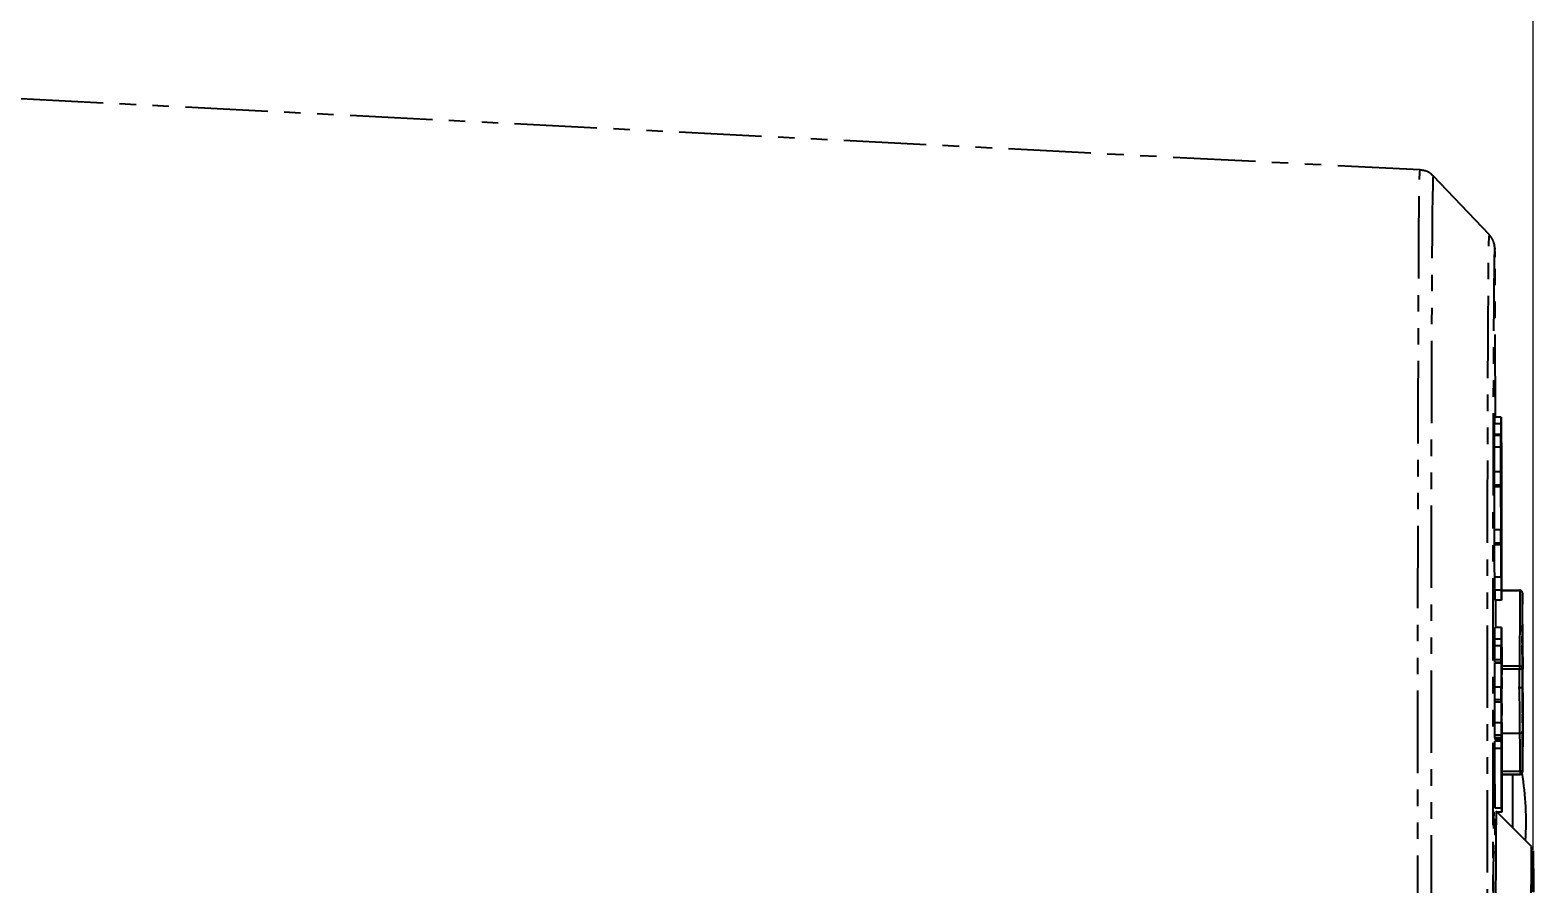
# Model space of a CAD drawing. Header units: millimetres. Extents: x 2312 to 3992, y 755 to 1943.
# Drawn here: x 3289.7 to 3405.6, y 1105 to 1170.8 of the extents above; entities that cross this region are included whole.
import ezdxf

# ---------------------------------------------------------------- set-up
doc = ezdxf.new("R2010")
doc.units = ezdxf.units.MM
doc.linetypes.add('PHANTOM', pattern=[12.7, 6.35, -1.27, 1.27, -1.27, 1.27, -1.27])
doc.layers.add('AM_5', color=3, linetype='Continuous', lineweight=25)
doc.styles.add('SLDTEXTSTYLE1', font='txt.shx', dxfattribs={"width": 0.7, "bigfont": 'gbcbig.shx'})
doc.dimstyles.new('SLDDIMSTYLE12$0', dxfattribs={"dimtxt": 12, "dimasz": 10, "dimexe": 0, "dimexo": 0.0625, "dimgap": 0.875, "dimtad": 1, "dimdec": 1, "dimlfac": 1.8, "dimrnd": 1e-09, "dimzin": 12, "dimdsep": 46, "dimtxsty": 'SLDTEXTSTYLE1', "dimcen": 0.09, "dimdle": 8.16, "dimclrd": 3, "dimclre": 3, "dimadec": 0, "dimazin": 3, "dimtfac": 1, "dimtdec": 1, "dimtofl": 0, "dimtmove": 0, "dimatfit": 3, "dimfxl": 0, "dimfrac": 2, "dimtolj": 1, "dimlwd": 5, "dimlwe": 5, "dimarcsym": 0})

# ---------------------------------------------------------------- blocks, each defined once
blk = doc.blocks.new('*D44')
at = {"layer": 'AM_5', "color": 3, "lineweight": 5, "transparency": 16777216}
blk.add_line((3224.54, 1105.08), (3224.54, 1273.89), dxfattribs=at)
at = {"layer": 'AM_5', "color": 3, "linetype": 'Continuous', "lineweight": 5, "transparency": 16777216}
for p, q in [((3234.54, 1273.89), (3395.53, 1273.89)), ((3405.53, 1107.59), (3405.53, 1273.89))]:
    blk.add_line(p, q, dxfattribs=at)
at = {"layer": 'AM_5', "color": 3, "transparency": 16777216}
for points in [[(3234.54, 1275.56), (3234.54, 1272.22), (3224.54, 1273.89)], [(3395.53, 1275.56), (3395.53, 1272.22), (3405.53, 1273.89)]]:
    blk.add_solid(points, dxfattribs=at)
at = {"layer": 'Defpoints', "color": 0, "transparency": 16777216}
for p in [(3405.53, 1273.89), (3405.53, 1107.53), (3224.54, 1105.02)]:
    blk.add_point(p, dxfattribs=at)
at = {"layer": 'AM_5', "color": 0, "transparency": 16777216, "insert": (3315.04, 1280.77), "char_height": 12, "attachment_point": 5, "style": 'SLDTEXTSTYLE1'}
blk.add_mtext('\\A1;195', dxfattribs=at)

msp = doc.modelspace()

# ---------------------------------------------------------------- linework, layer by layer
at = {"color": 7, "linetype": 'PHANTOM', "lineweight": 25}
for p, q in [((3396.803, 1160), (3245.535, 1167.667)), ((3402.146, 1154.987), (3397.814, 1159.536)), ((3402.614, 1140.955), (3402.593, 1153.262)), ((3402.547, 1139.609), (3402.548, 1140.44)), ((3403.048, 1140.441), (3402.548, 1140.44)), ((3403.059, 1140.956), (3402.559, 1140.955)), ((3403.059, 1140.956), (3402.559, 1140.955)), ((3402.559, 1140.955), (3402.559, 1140.955)), ((3402.559, 1140.44), (3402.559, 1140.955)), ((3403.047, 1139.61), (3403.048, 1140.441)), ((3403.059, 1140.956), (3403.059, 1140.956)), ((3403.059, 1140.956), (3403.065, 1138.34)), ((3403.034, 1139.541), (3402.534, 1139.54)), ((3402.534, 1138.646), (3402.534, 1139.54)), ((3403.047, 1139.61), (3402.547, 1139.609)), ((3403.034, 1138.647), (3403.034, 1139.541)), ((3403.034, 1138.647), (3402.534, 1138.646)), ((3403.069, 1138.98), (3403.064, 1138.98)), ((3403.069, 1138.022), (3403.069, 1138.98)), ((3402.531, 1135.707), (3402.533, 1136.729)), ((3403.032, 1136.73), (3402.533, 1136.729)), ((3403.031, 1135.708), (3403.032, 1136.73)), ((3403.065, 1136.168), (3403.065, 1136.999)), ((3403.031, 1135.708), (3402.531, 1135.707)), ((3402.532, 1135.579), (3402.531, 1135.707)), ((3403.032, 1135.58), (3402.532, 1135.579)), ((3402.548, 1132.262), (3402.541, 1135.579)), ((3403.032, 1135.58), (3403.031, 1135.708)), ((3403.036, 1136.412), (3403.039, 1136.349)), ((3403.04, 1135.775), (3403.037, 1135.837)), ((3403.048, 1132.138), (3403.04, 1135.775)), ((3403.041, 1136.35), (3403.054, 1136.292)), ((3403.056, 1135.717), (3403.042, 1135.776)), ((3403.042, 1135.776), (3403.05, 1132.138)), ((3403.056, 1135.717), (3403.042, 1135.717)), ((3403.063, 1132.207), (3403.056, 1135.717)), ((3403.053, 1135.397), (3403.043, 1135.397)), ((3403.048, 1135.395), (3403.043, 1135.395)), ((3403.047, 1134.628), (3403.045, 1134.628)), ((3403.047, 1134.628), (3403.048, 1135.395)), ((3403.052, 1134.63), (3403.053, 1135.397)), ((3403.059, 1135.016), (3403.064, 1132.591)), ((3403.064, 1134.443), (3403.06, 1134.443)), ((3403.063, 1133.421), (3403.064, 1134.443)), ((3403.063, 1133.421), (3403.062, 1133.421)), ((3403.064, 1133.23), (3403.063, 1133.421)), ((3403.067, 1134.125), (3403.069, 1134.126)), ((3403.07, 1133.552), (3403.068, 1133.551)), ((3403.071, 1134.127), (3403.077, 1134.129)), ((3403.078, 1133.555), (3403.072, 1133.553)), ((3402.54, 1131.239), (3402.541, 1132.262)), ((3403.041, 1132.262), (3402.541, 1132.262)), ((3403.04, 1131.24), (3403.041, 1132.262)), ((3403.044, 1132.072), (3403.048, 1132.138)), ((3403.05, 1132.138), (3403.053, 1132.14)), ((3403.053, 1132.14), (3403.05, 1132.14)), ((3403.055, 1132.14), (3403.058, 1132.142)), ((3403.06, 1132.142), (3403.063, 1132.207)), ((3403.064, 1133.23), (3403.062, 1133.23)), ((3403.04, 1131.24), (3402.54, 1131.239)), ((3402.541, 1131.112), (3402.54, 1131.239)), ((3403.041, 1131.113), (3402.541, 1131.112)), ((3403.041, 1131.113), (3403.04, 1131.24)), ((3403.049, 1131.563), (3403.045, 1131.498)), ((3403.064, 1131.633), (3403.051, 1131.564)), ((3403.077, 1131.574), (3403.076, 1130.744)), ((3403.087, 1129.854), (3403.086, 1129.088)), ((3403.055, 1128.628), (3402.555, 1128.627)), ((3402.571, 1127.612), (3402.57, 1128.627)), ((3403.055, 1129.522), (3403.055, 1128.628)), ((3403.071, 1127.612), (3402.571, 1127.612)), ((3402.587, 1126.851), (3402.584, 1127.612)), ((3403.072, 1128.443), (3403.071, 1127.612)), ((3404.488, 1127.607), (3403.085, 1127.604)), ((3404.487, 1127.572), (3403.085, 1127.57)), ((3403.087, 1126.852), (3402.587, 1126.851)), ((3402.642, 1124.738), (3402.638, 1126.852)), ((3403.088, 1126.98), (3403.087, 1126.852)), ((3404.712, 1122.474), (3404.688, 1127.407)), ((3402.571, 1123.843), (3402.572, 1124.738)), ((3403.072, 1124.738), (3402.572, 1124.738)), ((3403.071, 1123.844), (3403.072, 1124.738)), ((3404.686, 1124.809), (3404.687, 1125.006)), ((3404.69, 1123.993), (3404.686, 1124.809)), ((3404.686, 1124.065), (3404.689, 1123.362)), ((3404.686, 1123.869), (3404.686, 1124.065)), ((3404.687, 1125.006), (3404.692, 1123.951)), ((3404.689, 1123.362), (3404.69, 1123.993)), ((3402.558, 1122.241), (3402.559, 1123.327)), ((3403.059, 1123.328), (3402.559, 1123.327)), ((3403.071, 1123.844), (3402.571, 1123.843)), ((3403.058, 1122.242), (3403.059, 1123.328)), ((3403.079, 1123.081), (3403.079, 1123.911)), ((3403.079, 1123.911), (3403.082, 1123.465)), ((3403.081, 1122.826), (3403.079, 1123.081)), ((3403.091, 1118.423), (3403.081, 1122.826)), ((3403.083, 1122.827), (3403.087, 1120.849)), ((3404.684, 1123.186), (3404.685, 1123.383)), ((3404.689, 1122.184), (3404.684, 1123.186)), ((3404.685, 1123.383), (3404.688, 1122.618)), ((3404.689, 1123.166), (3404.686, 1123.869)), ((3404.688, 1123.362), (3404.689, 1123.362)), ((3404.688, 1122.618), (3404.689, 1123.166)), ((3404.692, 1123.951), (3404.689, 1122.184)), ((3404.69, 1123.951), (3404.692, 1123.951)), ((3404.693, 1121.677), (3404.695, 1123.248)), ((3404.696, 1123.011), (3404.694, 1121.439)), ((3404.695, 1123.248), (3404.696, 1123.011)), ((3404.695, 1123.011), (3404.696, 1123.011)), ((3403.058, 1122.242), (3402.558, 1122.241)), ((3402.559, 1122.05), (3402.558, 1122.241)), ((3403.059, 1122.051), (3402.559, 1122.05)), ((3402.572, 1120.135), (3402.568, 1121.99)), ((3403.068, 1121.99), (3402.568, 1121.99)), ((3403.059, 1122.051), (3403.058, 1122.242)), ((3403.068, 1121.99), (3403.062, 1122.284)), ((3403.072, 1119.821), (3403.068, 1121.99)), ((3403.07, 1121.991), (3403.08, 1117.269)), ((3403.098, 1122.45), (3403.084, 1122.45)), ((3403.098, 1121.236), (3403.098, 1122.45)), ((3403.1, 1121.789), (3404.479, 1121.791)), ((3404.68, 1121.679), (3404.704, 1116.747)), ((3404.687, 1122.618), (3404.688, 1122.618)), ((3404.691, 1122.09), (3404.693, 1121.677)), ((3404.691, 1121.894), (3404.691, 1122.09)), ((3404.696, 1120.829), (3404.691, 1121.894)), ((3404.692, 1121.677), (3404.693, 1121.677)), ((3404.738, 1121.736), (3404.693, 1121.736)), ((3403.098, 1121.236), (3403.087, 1121.236)), ((3403.099, 1121.109), (3403.087, 1121.109)), ((3403.087, 1120.849), (3403.099, 1120.853)), ((3403.099, 1120.853), (3403.087, 1120.853)), ((3403.099, 1121.109), (3403.098, 1121.236)), ((3404.48, 1121.538), (3403.1, 1121.535)), ((3403.101, 1120.599), (3403.1, 1120.023)), ((3404.504, 1116.605), (3404.48, 1121.538)), ((3404.693, 1121.439), (3404.694, 1121.439)), ((3404.694, 1121.439), (3404.696, 1121.026)), ((3404.695, 1121.026), (3404.696, 1121.026)), ((3404.696, 1121.026), (3404.696, 1120.829)), ((3404.703, 1119.279), (3404.706, 1121.046)), ((3404.707, 1120.84), (3404.705, 1119.578)), ((3404.705, 1119.558), (3404.708, 1120.571)), ((3404.706, 1121.046), (3404.707, 1120.84)), ((3404.706, 1120.84), (3404.707, 1120.84)), ((3404.708, 1120.571), (3404.709, 1120.405)), ((3402.561, 1119.176), (3402.562, 1120.135)), ((3403.062, 1120.136), (3402.562, 1120.135)), ((3403.061, 1119.177), (3403.062, 1120.136)), ((3403.065, 1119.818), (3403.072, 1119.821)), ((3403.083, 1118.995), (3403.084, 1119.698)), ((3403.097, 1120.278), (3403.089, 1120.274)), ((3403.089, 1120.274), (3403.092, 1118.87)), ((3403.1, 1120.023), (3403.089, 1120.023)), ((3404.363, 1120.113), (3404.738, 1120.113)), ((3404.704, 1119.578), (3404.705, 1119.578)), ((3404.704, 1119.558), (3404.705, 1119.558)), ((3404.708, 1119.899), (3404.705, 1118.958)), ((3404.705, 1119.578), (3404.705, 1119.558)), ((3404.706, 1119.899), (3404.708, 1119.899)), ((3404.707, 1118.483), (3404.708, 1119.878)), ((3404.709, 1120.405), (3404.708, 1118.896)), ((3404.708, 1120.405), (3404.709, 1120.405)), ((3404.708, 1118.875), (3404.71, 1120.137)), ((3404.708, 1119.878), (3404.708, 1119.899)), ((3404.711, 1119.93), (3404.709, 1118.162)), ((3404.71, 1120.137), (3404.711, 1119.93)), ((3404.71, 1119.93), (3404.711, 1119.93)), ((3404.712, 1119.713), (3404.717, 1118.658)), ((3404.712, 1119.516), (3404.712, 1119.713)), ((3404.716, 1118.7), (3404.712, 1119.516)), ((3403.061, 1119.177), (3402.561, 1119.176)), ((3402.561, 1118.985), (3402.561, 1119.176)), ((3403.061, 1118.986), (3402.561, 1118.985)), ((3402.577, 1117.392), (3402.574, 1118.985)), ((3403.061, 1118.986), (3403.061, 1119.177)), ((3403.073, 1119.246), (3403.066, 1119.243)), ((3403.078, 1117.14), (3403.073, 1119.246)), ((3403.092, 1118.87), (3403.102, 1118.875)), ((3403.102, 1118.875), (3403.092, 1118.875)), ((3403.1, 1118.299), (3403.093, 1118.296)), ((3403.093, 1118.296), (3403.097, 1116.573)), ((3403.101, 1118.294), (3403.1, 1118.299)), ((3403.105, 1118.684), (3403.104, 1117.981)), ((3404.705, 1118.958), (3404.703, 1119.279)), ((3404.707, 1118.896), (3404.708, 1118.896)), ((3404.707, 1118.875), (3404.708, 1118.875)), ((3404.709, 1118.162), (3404.707, 1118.483)), ((3404.708, 1118.896), (3404.708, 1118.875)), ((3404.711, 1118.576), (3404.712, 1118.772)), ((3404.715, 1117.873), (3404.711, 1118.576)), ((3404.712, 1118.772), (3404.715, 1118.069)), ((3404.715, 1118.069), (3404.716, 1118.7)), ((3404.717, 1118.658), (3404.715, 1116.891)), ((3404.716, 1118.658), (3404.717, 1118.658)), ((3404.719, 1118.431), (3404.72, 1118.183)), ((3404.719, 1117.242), (3404.719, 1118.431)), ((3404.719, 1118.183), (3404.72, 1118.183)), ((3404.72, 1118.183), (3404.72, 1117.046)), ((3402.569, 1116.433), (3402.57, 1117.392)), ((3403.07, 1117.393), (3402.57, 1117.392)), ((3403.069, 1116.434), (3403.07, 1117.393)), ((3403.074, 1117.139), (3403.078, 1117.14)), ((3403.08, 1117.269), (3403.082, 1116.823)), ((3403.095, 1116.509), (3403.091, 1118.104)), ((3403.104, 1117.981), (3403.094, 1117.981)), ((3404.71, 1118.09), (3404.714, 1117.325)), ((3404.71, 1117.893), (3404.71, 1118.09)), ((3404.715, 1116.891), (3404.71, 1117.893)), ((3404.713, 1117.325), (3404.714, 1117.325)), ((3404.714, 1118.069), (3404.715, 1118.069)), ((3404.714, 1117.325), (3404.715, 1117.873)), ((3404.714, 1117.046), (3404.72, 1117.046)), ((3404.756, 1117.023), (3404.714, 1117.023)), ((3404.72, 1117.046), (3404.722, 1116.777)), ((3404.722, 1116.777), (3404.723, 1117.542)), ((3404.724, 1117.304), (3404.722, 1115.536)), ((3404.723, 1117.542), (3404.724, 1117.304)), ((3404.723, 1117.304), (3404.724, 1117.304)), ((3403.069, 1116.434), (3402.569, 1116.433)), ((3402.57, 1116.242), (3402.569, 1116.433)), ((3403.07, 1116.243), (3402.57, 1116.242)), ((3402.573, 1115.413), (3402.575, 1115.989)), ((3403.075, 1115.99), (3402.575, 1115.989)), ((3402.581, 1116.119), (3402.58, 1116.242)), ((3403.081, 1116.12), (3402.581, 1116.119)), ((3403.07, 1116.243), (3403.069, 1116.434)), ((3403.073, 1115.414), (3403.075, 1115.99)), ((3403.079, 1116.566), (3403.074, 1116.564)), ((3403.081, 1116.12), (3403.079, 1116.566)), ((3403.082, 1116.823), (3403.081, 1116.12)), ((3403.09, 1115.868), (3403.089, 1115.165)), ((3403.093, 1116.061), (3403.095, 1116.509)), ((3403.094, 1115.806), (3403.093, 1116.061)), ((3403.097, 1116.573), (3403.108, 1116.578)), ((3403.108, 1116.578), (3403.097, 1116.578)), ((3403.106, 1116.002), (3403.098, 1115.999)), ((3403.112, 1116.388), (3403.11, 1115.748)), ((3403.152, 1116.603), (3404.504, 1116.605)), ((3404.722, 1115.536), (3404.719, 1116.053)), ((3404.719, 1115.97), (3404.721, 1115.97)), ((3404.722, 1116.58), (3404.72, 1116.87)), ((3404.72, 1116.198), (3404.721, 1115.97)), ((3404.721, 1116.777), (3404.722, 1116.777)), ((3404.721, 1115.97), (3404.722, 1116.58)), ((3403.073, 1115.414), (3402.573, 1115.413)), ((3403.086, 1114.908), (3403.087, 1115.548)), ((3403.094, 1115.806), (3403.09, 1115.806)), ((3403.11, 1115.748), (3403.09, 1115.748)), ((3403.096, 1115.743), (3403.09, 1115.743)), ((3403.096, 1115.743), (3403.097, 1115.807)), ((3403.103, 1113.638), (3403.096, 1115.743)), ((3403.08, 1113.756), (3403.089, 1113.696)), ((3403.092, 1113.697), (3403.103, 1113.638)), ((3403.105, 1113.678), (3404.511, 1113.681)), ((3403.091, 1113.058), (3403.081, 1113.118)), ((3403.105, 1113), (3403.093, 1113.059)), ((3404.512, 1113.427), (3403.106, 1113.425)), ((3403.106, 1113.421), (3404.513, 1113.424)), ((3404.513, 1113.427), (3404.512, 1113.427)), ((3403.085, 1111.651), (3403.084, 1110.82)), ((3403.096, 1111.847), (3403.096, 1111.08)), ((3403.113, 1111.534), (3403.113, 1110.512)), ((3403.084, 1110.82), (3402.584, 1110.819)), ((3405.381, 1107.88), (3402.67, 1110.583)), ((3403.113, 1110.512), (3402.741, 1110.512)), ((3403.096, 1111.08), (3403.085, 1111.08)), ((3405.38, 1107.878), (3405.381, 1107.88))]:
    msp.add_line(p, q, dxfattribs=at)
at = {"color": 7, "linetype": 'PHANTOM', "lineweight": 25, "flags": 128}
for points in [[(3397.101, 986.528), (3397.101, 986.528), (3397.083, 986.709), (3397.065, 987.244), (3397.046, 988.133), (3397.027, 989.37), (3397.007, 990.951), (3396.988, 992.87), (3396.968, 995.118), (3396.948, 997.687), (3396.928, 1000.565), (3396.908, 1003.742), (3396.889, 1007.203), (3396.869, 1010.936), (3396.85, 1014.924), (3396.832, 1019.151), (3396.814, 1023.6), (3396.796, 1028.252), (3396.779, 1033.089), (3396.763, 1038.091), (3396.748, 1043.237), (3396.733, 1048.506), (3396.719, 1053.877), (3396.707, 1059.327), (3396.695, 1064.834), (3396.684, 1070.376), (3396.675, 1075.93), (3396.666, 1081.472), (3396.659, 1086.982), (3396.653, 1092.434), (3396.648, 1097.809), (3396.644, 1103.082), (3396.642, 1108.234), (3396.641, 1113.242), (3396.641, 1118.086), (3396.643, 1122.746), (3396.645, 1127.203), (3396.65, 1131.44), (3396.655, 1135.438), (3396.661, 1139.18), (3396.669, 1142.653), (3396.678, 1145.841), (3396.688, 1148.732), (3396.699, 1151.313), (3396.711, 1153.574), (3396.724, 1155.506), (3396.738, 1157.101), (3396.753, 1158.352), (3396.768, 1159.255), (3396.785, 1159.804), (3396.802, 1159.999), (3396.803, 1160)], [(3397.814, 1159.535), (3397.812, 1159.536), (3397.795, 1159.342), (3397.779, 1158.795), (3397.763, 1157.898), (3397.748, 1156.653), (3397.735, 1155.067), (3397.722, 1153.145), (3397.71, 1150.896), (3397.699, 1148.329), (3397.689, 1145.454), (3397.68, 1142.283), (3397.672, 1138.828), (3397.666, 1135.106), (3397.661, 1131.129), (3397.657, 1126.916), (3397.654, 1122.482), (3397.652, 1117.847), (3397.652, 1113.029), (3397.653, 1108.048), (3397.656, 1102.924), (3397.659, 1097.679), (3397.664, 1092.333), (3397.67, 1086.91), (3397.677, 1081.43), (3397.686, 1075.917), (3397.695, 1070.393), (3397.706, 1064.881), (3397.717, 1059.404), (3397.73, 1053.983), (3397.744, 1048.641), (3397.758, 1043.4), (3397.774, 1038.282), (3397.79, 1033.307), (3397.806, 1028.496), (3397.824, 1023.868), (3397.842, 1019.443), (3397.86, 1015.238), (3397.879, 1011.272), (3397.899, 1007.56), (3397.918, 1004.117), (3397.938, 1000.957), (3397.957, 998.094), (3397.977, 995.539), (3397.997, 993.303), (3398.017, 991.395), (3398.036, 989.822), (3398.055, 988.591), (3398.074, 987.708), (3398.092, 987.175), (3398.11, 986.995), (3398.111, 986.996)], [(3402.426, 991.56), (3402.426, 991.559), (3402.409, 991.72), (3402.392, 992.23), (3402.374, 993.088), (3402.355, 994.291), (3402.336, 995.831), (3402.317, 997.705), (3402.298, 999.902), (3402.279, 1002.414), (3402.26, 1005.23), (3402.241, 1008.339), (3402.222, 1011.725), (3402.203, 1015.376), (3402.185, 1019.275), (3402.167, 1023.406), (3402.15, 1027.751), (3402.133, 1032.291), (3402.117, 1037.006), (3402.102, 1041.878), (3402.087, 1046.884), (3402.074, 1052.003), (3402.061, 1057.214), (3402.049, 1062.494), (3402.038, 1067.819), (3402.028, 1073.168), (3402.02, 1078.518), (3402.012, 1083.845), (3402.006, 1089.127), (3402.001, 1094.341), (3401.997, 1099.464), (3401.994, 1104.475), (3401.993, 1109.352), (3401.992, 1114.074), (3401.993, 1118.622), (3401.996, 1122.974), (3401.999, 1127.114), (3402.004, 1131.022), (3402.01, 1134.683), (3402.017, 1138.08), (3402.026, 1141.2), (3402.035, 1144.028), (3402.045, 1146.552), (3402.057, 1148.762), (3402.07, 1150.648), (3402.083, 1152.202), (3402.097, 1153.417), (3402.112, 1154.289), (3402.128, 1154.813), (3402.145, 1154.987), (3402.146, 1154.987)], [(3402.555, 1153.949), (3402.541, 1153.762), (3402.525, 1153.211), (3402.51, 1152.303), (3402.496, 1151.042), (3402.482, 1149.434), (3402.47, 1147.487), (3402.459, 1145.209), (3402.448, 1142.61), (3402.439, 1139.702), (3402.431, 1136.497), (3402.424, 1133.011), (3402.418, 1129.258), (3402.414, 1125.255), (3402.411, 1121.021), (3402.409, 1116.573), (3402.408, 1111.933), (3402.409, 1107.12), (3402.411, 1102.156), (3402.414, 1097.063), (3402.418, 1091.864), (3402.424, 1086.582), (3402.431, 1081.241), (3402.439, 1075.865), (3402.448, 1070.476), (3402.459, 1065.101), (3402.47, 1059.761), (3402.483, 1054.482), (3402.496, 1049.287), (3402.51, 1044.199), (3402.526, 1039.241), (3402.541, 1034.434), (3402.558, 1029.8), (3402.575, 1025.361), (3402.593, 1021.135), (3402.611, 1017.141), (3402.63, 1013.398), (3402.649, 1009.922), (3402.668, 1006.729), (3402.687, 1003.832), (3402.707, 1001.245), (3402.726, 998.98), (3402.745, 997.045), (3402.764, 995.451), (3402.783, 994.204), (3402.801, 993.309), (3402.819, 992.771), (3402.833, 992.596)], [(3402.593, 1153.262), (3402.575, 1153.788), (3402.558, 1153.955), (3402.555, 1153.949)], [(3404.479, 1121.791), (3404.518, 1121.789), (3404.556, 1121.783), (3404.59, 1121.772), (3404.621, 1121.758), (3404.646, 1121.742), (3404.664, 1121.722), (3404.676, 1121.701), (3404.68, 1121.679)], [(3404.723, 1121.654), (3404.722, 1121.568), (3404.721, 1121.537), (3404.721, 1121.537)], [(3402.464, 1076.238), (3402.459, 1079.85), (3402.455, 1083.399), (3402.453, 1086.854), (3402.452, 1090.182), (3402.452, 1093.351), (3402.454, 1096.333), (3402.456, 1099.1), (3402.46, 1101.625), (3402.465, 1103.885), (3402.472, 1105.86), (3402.479, 1107.53), (3402.487, 1108.881), (3402.496, 1109.899), (3402.507, 1110.575), (3402.517, 1110.903), (3402.529, 1110.88), (3402.541, 1110.505), (3402.553, 1109.783), (3402.566, 1108.72), (3402.579, 1107.326)], [(3405.579, 1104.337), (3405.566, 1105.698), (3405.553, 1106.689), (3405.541, 1107.301), (3405.529, 1107.526), (3405.518, 1107.361), (3405.507, 1106.809), (3405.498, 1105.875), (3405.489, 1104.571), (3405.482, 1102.911), (3405.476, 1100.913), (3405.471, 1098.602), (3405.467, 1096.002), (3405.465, 1093.144), (3405.464, 1090.059), (3405.465, 1086.783), (3405.467, 1083.354), (3405.47, 1079.81), (3405.475, 1076.19)]]:
    msp.add_lwpolyline(points, dxfattribs=at)
at = {"color": 7, "linetype": 'PHANTOM', "lineweight": 25}
for centre, radius, start, end in [((3401.093, 1153.259), 1.5, 0.09872, 1.46332), ((5777.657, 1121.299), 2373.178, 179.848529, 179.988109), ((3405.513, 1127.581), 1.026, 178.55289, 180.46692), ((3404.503, 1127.387), 0.186, 6.0839, 94.91755), ((3404.488, 1127.407), 0.2, 0.27867, 90.09849), ((5755.782, 1121.191), 2351.102, 179.848529, 179.988109), ((3458.755, 1121.774), 54.276, 179.98205, 180.24951), ((3404.504, 1121.715), 0.179, 262.10277, 348.50317), ((3451.437, 1122.435), 46.725, 179.9521, 181.10121), ((2803.176, 1118.498), 601.556, 359.536059, 0.30058), ((3404.528, 1116.783), 0.179, 262.10277, 348.50317), ((2613.722, 1113.129), 790.79, 0.039928, 0.251827), ((2561.203, 1113.039), 843.509, 0.039928, 0.251827), ((3404.558, 1113.452), 0.234, 48.77348, 101.52991), ((3427.37, 1113.646), 22.859, 179.91361, 180.54894), ((3404.512, 1113.627), 0.2, 270.08707, 0.07993), ((5371.53, 1113.209), 1967.603, 179.993795, 180.113105), ((5390.494, 1113.227), 1986.564, 179.994362, 180.112626), ((3380.477, 1109.715), 24.5, 356.74181, 8.9325), ((6171.681, 1088.694), 2769.098, 179.547097, 180.258305), ((5641.386, 1088.46), 2236.091, 179.502437, 180.300687)]:
    msp.add_arc(centre, radius, start, end, dxfattribs=at)
for points, knots in [([(3397.819, 1159.509), (3397.781, 1159.555), (3397.643, 1159.723), (3397.294, 1159.927), (3396.976, 1159.966), (3396.827, 1159.983)], [0, 0, 0, 0, 0.1662317, 0.609863, 1, 1, 1, 1]), ([(3402.592, 1153.297), (3402.589, 1153.409), (3402.579, 1153.741), (3402.574, 1153.931), (3402.55, 1154.139), (3402.523, 1154.308), (3402.447, 1154.534), (3402.335, 1154.773), (3402.203, 1154.906), (3402.15, 1154.96)], [0, 0, 0, 0, 0.2484998, 0.7382691, 0.854121, 0.9113591, 0.9449316, 0.9776623, 1, 1, 1, 1]), ([(3403.048, 1140.441), (3403.049, 1139.883), (3403.051, 1138.964), (3403.053, 1137.687), (3403.055, 1136.606), (3403.057, 1135.886), (3403.057, 1135.527)], [0, 0, 0, 0, 0.3399686, 0.5599789, 0.7799898, 1, 1, 1, 1]), ([(3403.057, 1135.527), (3403.058, 1135.978), (3403.059, 1136.882), (3403.061, 1138.024), (3403.061, 1139.491), (3403.059, 1140.465), (3403.059, 1140.956)], [0, 0, 0, 0, 0.2809181, 0.5618322, 0.7793916, 1, 1, 1, 1]), ([(3403.034, 1139.541), (3403.036, 1138.943), (3403.038, 1137.875), (3403.04, 1136.816), (3403.041, 1136.35)], [0, 0, 0, 0, 0.55994484, 1, 1, 1, 1]), ([(3403.054, 1136.292), (3403.053, 1136.913), (3403.051, 1137.778), (3403.049, 1138.887), (3403.048, 1139.369), (3403.047, 1139.61)], [0, 0, 0, 0, 0.5601054, 0.7801414, 1, 1, 1, 1]), ([(3402.538, 1136.729), (3402.538, 1137.037), (3402.537, 1137.517), (3402.535, 1138.169), (3402.534, 1138.487), (3402.534, 1138.646)], [0, 0, 0, 0, 0.475486, 0.7391408, 1, 1, 1, 1]), ([(3403.039, 1136.349), (3403.038, 1136.784), (3403.037, 1137.39), (3403.035, 1138.17), (3403.034, 1138.488), (3403.034, 1138.647)], [0, 0, 0, 0, 0.5612182, 0.7817784, 1, 1, 1, 1]), ([(3403.065, 1138.34), (3403.064, 1138.178), (3403.063, 1137.855), (3403.062, 1137.206), (3403.06, 1136.282), (3403.059, 1135.538), (3403.059, 1135.016)], [0, 0, 0, 0, 0.1857397, 0.3726053, 0.5594855, 1, 1, 1, 1]), ([(3403.069, 1138.98), (3403.073, 1137.273), (3403.077, 1135.117), (3403.082, 1132.522), (3403.085, 1131.182), (3403.087, 1130.297), (3403.087, 1129.854)], [0, 0, 0, 0, 0.5600481, 0.7067506, 0.8534517, 1, 1, 1, 1]), ([(3403.077, 1134.129), (3403.075, 1134.859), (3403.073, 1135.876), (3403.071, 1137.179), (3403.069, 1137.741), (3403.069, 1138.022)], [0, 0, 0, 0, 0.5602107, 0.7802949, 1, 1, 1, 1]), ([(3403.032, 1136.73), (3403.033, 1136.652), (3403.034, 1136.494), (3403.035, 1136.426), (3403.036, 1136.417), (3403.036, 1136.412)], [0, 0, 0, 0, 0.2754663, 0.5570589, 1, 1, 1, 1]), ([(3403.065, 1136.999), (3403.066, 1136.462), (3403.068, 1135.505), (3403.07, 1134.548), (3403.071, 1134.127)], [0, 0, 0, 0, 0.5599974, 1, 1, 1, 1]), ([(3403.036, 1135.828), (3403.035, 1135.836), (3403.034, 1135.853), (3403.033, 1135.678), (3403.032, 1135.58)], [0, 0, 0, 0, 0.4407131, 1, 1, 1, 1]), ([(3403.069, 1134.126), (3403.068, 1134.512), (3403.067, 1135.2), (3403.065, 1135.873), (3403.065, 1136.168)], [0, 0, 0, 0, 0.5607897, 1, 1, 1, 1]), ([(3403.053, 1132.14), (3403.052, 1132.607), (3403.051, 1133.259), (3403.049, 1134.094), (3403.048, 1134.451), (3403.047, 1134.628)], [0, 0, 0, 0, 0.5605179, 0.7807563, 1, 1, 1, 1]), ([(3403.048, 1135.395), (3403.049, 1135.09), (3403.05, 1134.479), (3403.052, 1133.396), (3403.054, 1132.617), (3403.055, 1132.14)], [0, 0, 0, 0, 0.27966566, 0.55979083, 1, 1, 1, 1]), ([(3403.058, 1132.142), (3403.057, 1132.609), (3403.055, 1133.261), (3403.054, 1134.096), (3403.053, 1134.452), (3403.052, 1134.63)], [0, 0, 0, 0, 0.5605179, 0.7807563, 1, 1, 1, 1]), ([(3403.053, 1135.397), (3403.054, 1134.79), (3403.056, 1133.706), (3403.059, 1132.62), (3403.06, 1132.142)], [0, 0, 0, 0, 0.5599992, 1, 1, 1, 1]), ([(3403.064, 1134.443), (3403.064, 1134.361), (3403.065, 1134.196), (3403.066, 1134.122), (3403.066, 1134.127), (3403.067, 1134.129)], [0, 0, 0, 0, 0.3514545, 0.7072051, 1, 1, 1, 1]), ([(3403.068, 1133.551), (3403.067, 1133.548), (3403.065, 1133.543), (3403.064, 1133.325), (3403.064, 1133.23)], [0, 0, 0, 0, 0.5612569, 1, 1, 1, 1]), ([(3403.076, 1130.744), (3403.075, 1131.27), (3403.073, 1132.21), (3403.071, 1133.142), (3403.07, 1133.552)], [0, 0, 0, 0, 0.5597741, 1, 1, 1, 1]), ([(3403.072, 1133.553), (3403.073, 1133.181), (3403.074, 1132.519), (3403.076, 1131.863), (3403.077, 1131.574)], [0, 0, 0, 0, 0.56022, 1, 1, 1, 1]), ([(3403.086, 1129.088), (3403.085, 1129.923), (3403.082, 1131.416), (3403.079, 1132.901), (3403.078, 1133.555)], [0, 0, 0, 0, 0.559723, 1, 1, 1, 1]), ([(3403.041, 1132.262), (3403.041, 1132.228), (3403.041, 1132.158), (3403.042, 1132.093), (3403.042, 1132.059), (3403.043, 1132.066), (3403.043, 1132.069)], [0, 0, 0, 0, 0.1741114, 0.3502258, 0.7020085, 1, 1, 1, 1]), ([(3403.064, 1132.591), (3403.066, 1132.153), (3403.071, 1131.276), (3403.079, 1129.407), (3403.084, 1127.901), (3403.088, 1126.98)], [0, 0, 0, 0, 0.27997, 0.5601155, 1, 1, 1, 1]), ([(3402.555, 1128.627), (3402.554, 1129.177), (3402.552, 1130.009), (3402.55, 1130.833), (3402.55, 1131.112)], [0, 0, 0, 0, 0.6615766, 1, 1, 1, 1]), ([(3403.045, 1131.498), (3403.044, 1131.479), (3403.043, 1131.446), (3403.041, 1131.214), (3403.041, 1131.113)], [0, 0, 0, 0, 0.5611214, 1, 1, 1, 1]), ([(3403.055, 1128.628), (3403.054, 1129.178), (3403.052, 1130.161), (3403.05, 1131.135), (3403.049, 1131.563)], [0, 0, 0, 0, 0.559714, 1, 1, 1, 1]), ([(3403.051, 1131.564), (3403.052, 1131.179), (3403.053, 1130.492), (3403.055, 1129.818), (3403.055, 1129.522)], [0, 0, 0, 0, 0.5605128, 1, 1, 1, 1]), ([(3403.071, 1127.612), (3403.07, 1128.365), (3403.068, 1129.708), (3403.065, 1131.045), (3403.064, 1131.633)], [0, 0, 0, 0, 0.5598354, 1, 1, 1, 1]), ([(3403.087, 1126.852), (3403.083, 1127.866), (3403.076, 1129.677), (3403.069, 1131.125), (3403.065, 1131.761)], [0, 0, 0, 0, 0.5599814, 1, 1, 1, 1]), ([(3403.065, 1131.761), (3403.066, 1131.385), (3403.067, 1130.765), (3403.069, 1129.902), (3403.071, 1129.171), (3403.072, 1128.686), (3403.072, 1128.443)], [0, 0, 0, 0, 0.3400129, 0.5600221, 0.7800284, 1, 1, 1, 1]), ([(3403.072, 1124.738), (3403.073, 1124.2), (3403.075, 1123.124), (3403.079, 1121.211), (3403.082, 1119.835), (3403.083, 1118.995)], [0, 0, 0, 0, 0.2798691, 0.5599181, 1, 1, 1, 1]), ([(3402.572, 1123.327), (3402.572, 1123.335), (3402.572, 1123.433), (3402.571, 1123.572), (3402.571, 1123.73), (3402.571, 1123.799), (3402.571, 1123.838), (3402.571, 1123.846), (3402.571, 1123.844), (3402.571, 1123.843)], [0, 0, 0, 0, 0.0412901, 0.5197109, 0.7596573, 0.8789141, 0.9413067, 0.9688327, 1, 1, 1, 1]), ([(3403.059, 1123.328), (3403.059, 1123.294), (3403.059, 1123.225), (3403.059, 1123.121), (3403.06, 1123.012), (3403.062, 1122.877), (3403.065, 1122.735), (3403.068, 1122.616), (3403.07, 1122.408), (3403.071, 1122.343), (3403.071, 1122.292), (3403.071, 1122.259), (3403.071, 1122.224), (3403.071, 1122.191), (3403.071, 1122.153), (3403.071, 1122.109), (3403.071, 1122.049), (3403.07, 1122.014), (3403.07, 1121.991)], [0, 0, 0, 0, 0.023224, 0.0467952, 0.0935072, 0.1871233, 0.3745427, 0.7493921, 0.811774, 0.8352857, 0.8473822, 0.8533041, 0.8589119, 0.8714728, 0.8843253, 0.9034899, 0.9380934, 1, 1, 1, 1]), ([(3403.089, 1115.165), (3403.088, 1115.897), (3403.085, 1117.36), (3403.08, 1119.543), (3403.076, 1121.363), (3403.074, 1122.63), (3403.072, 1123.263), (3403.071, 1123.573), (3403.071, 1123.731), (3403.071, 1123.8), (3403.071, 1123.839), (3403.071, 1123.847), (3403.071, 1123.845), (3403.071, 1123.844)], [0, 0, 0, 0, 0.2499294, 0.4999341, 0.74994, 0.8749399, 0.9374388, 0.9686585, 0.9843163, 0.9920985, 0.9961699, 0.9979662, 1, 1, 1, 1]), ([(3403.082, 1123.465), (3403.085, 1123.446), (3403.092, 1123.411), (3403.099, 1122.966), (3403.102, 1122.771)], [0, 0, 0, 0, 0.5605813, 1, 1, 1, 1]), ([(3403.098, 1122.45), (3403.095, 1122.581), (3403.09, 1122.816), (3403.085, 1122.824), (3403.083, 1122.827)], [0, 0, 0, 0, 0.5597856, 1, 1, 1, 1]), ([(3403.061, 1122.292), (3403.061, 1122.299), (3403.06, 1122.322), (3403.059, 1122.164), (3403.059, 1122.051)], [0, 0, 0, 0, 0.2878928, 1, 1, 1, 1]), ([(3403.102, 1122.771), (3403.101, 1122.478), (3403.1, 1121.954), (3403.1, 1121.367), (3403.099, 1121.109)], [0, 0, 0, 0, 0.5599205, 1, 1, 1, 1]), ([(3404.698, 1121.491), (3404.698, 1121.692), (3404.699, 1121.944), (3404.7, 1122.055), (3404.701, 1122.05), (3404.701, 1121.974), (3404.702, 1121.879), (3404.702, 1121.832)], [0, 0, 0, 0, 0.4991329, 0.6244235, 0.7496222, 0.8747079, 1, 1, 1, 1]), ([(3404.702, 1121.636), (3404.702, 1121.667), (3404.701, 1121.73), (3404.701, 1121.748), (3404.7, 1121.606), (3404.699, 1121.388), (3404.699, 1121.243)], [0, 0, 0, 0, 0.1246914, 0.2497368, 0.4982652, 1, 1, 1, 1]), ([(3404.702, 1121.832), (3404.702, 1121.778), (3404.703, 1121.669), (3404.703, 1121.463), (3404.704, 1121.246), (3404.704, 1120.824), (3404.704, 1120.557), (3404.704, 1120.343)], [0, 0, 0, 0, 0.1253288, 0.250449, 0.3756987, 0.5010036, 1, 1, 1, 1]), ([(3403.099, 1120.853), (3403.099, 1120.85), (3403.1, 1120.844), (3403.101, 1120.826), (3403.101, 1120.768), (3403.101, 1120.749), (3403.102, 1120.729), (3403.102, 1120.714), (3403.102, 1120.698), (3403.102, 1120.65), (3403.102, 1120.623), (3403.101, 1120.599)], [0, 0, 0, 0, 0.4196075, 0.7488334, 0.7801926, 0.8119363, 0.8280906, 0.8437185, 0.8589301, 0.8745408, 1, 1, 1, 1]), ([(3404.7, 1120.023), (3404.699, 1120.076), (3404.699, 1120.183), (3404.698, 1120.386), (3404.698, 1120.601), (3404.697, 1121.018), (3404.698, 1121.281), (3404.698, 1121.491)], [0, 0, 0, 0, 0.1252973, 0.2504135, 0.3756026, 0.5008782, 1, 1, 1, 1]), ([(3404.699, 1121.243), (3404.699, 1121.1), (3404.699, 1120.885), (3404.699, 1120.548), (3404.699, 1120.34), (3404.7, 1120.26), (3404.7, 1120.219)], [0, 0, 0, 0, 0.5018858, 0.7502037, 0.8752646, 1, 1, 1, 1]), ([(3404.7, 1120.219), (3404.7, 1120.188), (3404.7, 1120.125), (3404.701, 1120.098), (3404.702, 1120.227), (3404.702, 1120.445), (3404.702, 1120.591)], [0, 0, 0, 0, 0.1247898, 0.2499391, 0.4981483, 1, 1, 1, 1]), ([(3404.702, 1120.591), (3404.703, 1120.737), (3404.703, 1120.956), (3404.703, 1121.301), (3404.702, 1121.512), (3404.702, 1121.594), (3404.702, 1121.636)], [0, 0, 0, 0, 0.5016983, 0.750126, 0.8752545, 1, 1, 1, 1]), ([(3403.062, 1120.136), (3403.062, 1120.111), (3403.062, 1120.061), (3403.062, 1119.984), (3403.062, 1119.927), (3403.063, 1119.818), (3403.064, 1119.805), (3403.064, 1119.81), (3403.064, 1119.811)], [0, 0, 0, 0, 0.0851628, 0.1692623, 0.2542219, 0.3389301, 0.9049735, 1, 1, 1, 1]), ([(3403.084, 1119.698), (3403.085, 1119.426), (3403.087, 1118.941), (3403.089, 1118.582), (3403.091, 1118.423)], [0, 0, 0, 0, 0.5587221, 1, 1, 1, 1]), ([(3403.1, 1120.023), (3403.099, 1120.113), (3403.098, 1120.274), (3403.097, 1120.277), (3403.097, 1120.278)], [0, 0, 0, 0, 0.5572979, 1, 1, 1, 1]), ([(3404.704, 1120.343), (3404.703, 1120.142), (3404.703, 1119.89), (3404.702, 1119.789), (3404.701, 1119.803), (3404.7, 1119.881), (3404.7, 1119.976), (3404.7, 1120.023)], [0, 0, 0, 0, 0.4989816, 0.6242715, 0.7495146, 0.8746656, 1, 1, 1, 1]), ([(3403.066, 1119.243), (3403.065, 1119.245), (3403.063, 1119.247), (3403.062, 1119.065), (3403.061, 1118.986)], [0, 0, 0, 0, 0.5611331, 1, 1, 1, 1]), ([(3403.091, 1118.104), (3403.09, 1118.267), (3403.087, 1118.559), (3403.085, 1118.684), (3403.084, 1118.74)], [0, 0, 0, 0, 0.5607786, 1, 1, 1, 1]), ([(3403.084, 1118.74), (3403.085, 1118.201), (3403.087, 1117.239), (3403.089, 1116.287), (3403.09, 1115.868)], [0, 0, 0, 0, 0.5601155, 1, 1, 1, 1]), ([(3403.104, 1117.981), (3403.103, 1118.062), (3403.103, 1118.225), (3403.102, 1118.268), (3403.101, 1118.289)], [0, 0, 0, 0, 0.4982794, 1, 1, 1, 1]), ([(3403.102, 1118.875), (3403.103, 1118.877), (3403.104, 1118.881), (3403.105, 1118.804), (3403.105, 1118.77), (3403.105, 1118.746), (3403.105, 1118.712), (3403.105, 1118.694), (3403.105, 1118.684)], [0, 0, 0, 0, 0.7490145, 0.8739827, 0.905501, 0.9378604, 0.9674823, 1, 1, 1, 1]), ([(3403.07, 1117.393), (3403.07, 1117.365), (3403.07, 1117.311), (3403.071, 1117.226), (3403.071, 1117.164), (3403.072, 1117.129), (3403.073, 1117.135), (3403.073, 1117.138)], [0, 0, 0, 0, 0.0878866, 0.1763069, 0.3521856, 0.7045014, 1, 1, 1, 1]), ([(3404.717, 1117.118), (3404.717, 1117.174), (3404.717, 1117.286), (3404.718, 1117.347), (3404.719, 1117.329), (3404.719, 1117.271), (3404.719, 1117.242)], [0, 0, 0, 0, 0.28037049, 0.55921566, 0.77971531, 1, 1, 1, 1]), ([(3404.719, 1116.053), (3404.719, 1116.139), (3404.718, 1116.31), (3404.717, 1116.628), (3404.717, 1116.919), (3404.717, 1117.051), (3404.717, 1117.118)], [0, 0, 0, 0, 0.2807479, 0.5598452, 0.779251, 1, 1, 1, 1]), ([(3404.72, 1116.87), (3404.72, 1116.911), (3404.719, 1116.994), (3404.719, 1117.04), (3404.718, 1116.983), (3404.718, 1116.915), (3404.718, 1116.88)], [0, 0, 0, 0, 0.2804143, 0.5596799, 0.7791818, 1, 1, 1, 1]), ([(3403.074, 1116.564), (3403.073, 1116.565), (3403.072, 1116.566), (3403.071, 1116.341), (3403.07, 1116.243)], [0, 0, 0, 0, 0.5620252, 1, 1, 1, 1]), ([(3403.075, 1115.99), (3403.076, 1115.569), (3403.077, 1114.818), (3403.079, 1114.081), (3403.08, 1113.756)], [0, 0, 0, 0, 0.5597665, 1, 1, 1, 1]), ([(3403.098, 1115.999), (3403.097, 1115.994), (3403.096, 1115.985), (3403.094, 1115.86), (3403.094, 1115.806)], [0, 0, 0, 0, 0.5600689, 1, 1, 1, 1]), ([(3403.11, 1115.748), (3403.109, 1115.807), (3403.109, 1115.925), (3403.108, 1115.99), (3403.107, 1115.998), (3403.106, 1116.002)], [0, 0, 0, 0, 0.278373, 0.5588386, 1, 1, 1, 1]), ([(3403.108, 1116.578), (3403.109, 1116.583), (3403.11, 1116.589), (3403.112, 1116.511), (3403.112, 1116.486), (3403.112, 1116.465), (3403.112, 1116.442), (3403.112, 1116.416), (3403.112, 1116.4), (3403.112, 1116.388)], [0, 0, 0, 0, 0.7488716, 0.8537444, 0.8945017, 0.9377606, 0.9533379, 0.9676806, 1, 1, 1, 1]), ([(3404.718, 1116.88), (3404.718, 1116.823), (3404.718, 1116.71), (3404.718, 1116.428), (3404.719, 1116.285), (3404.72, 1116.198)], [0, 0, 0, 0, 0.280741, 0.5595687, 1, 1, 1, 1]), ([(3402.584, 1110.819), (3402.582, 1111.687), (3402.58, 1112.895), (3402.576, 1114.432), (3402.574, 1115.086), (3402.573, 1115.413)], [0, 0, 0, 0, 0.5601633, 0.7802465, 1, 1, 1, 1]), ([(3403.084, 1110.82), (3403.082, 1111.688), (3403.08, 1112.896), (3403.076, 1114.433), (3403.074, 1115.087), (3403.073, 1115.414)], [0, 0, 0, 0, 0.5601633, 0.7802465, 1, 1, 1, 1]), ([(3403.089, 1113.696), (3403.089, 1113.924), (3403.088, 1114.332), (3403.087, 1114.732), (3403.086, 1114.908)], [0, 0, 0, 0, 0.560026, 1, 1, 1, 1]), ([(3403.087, 1115.548), (3403.088, 1115.195), (3403.089, 1114.566), (3403.091, 1113.963), (3403.092, 1113.697)], [0, 0, 0, 0, 0.55953417, 1, 1, 1, 1]), ([(3403.097, 1115.807), (3403.1, 1115.002), (3403.104, 1113.88), (3403.109, 1112.447), (3403.111, 1111.838), (3403.113, 1111.534)], [0, 0, 0, 0, 0.5600747, 0.7801013, 1, 1, 1, 1]), ([(3403.081, 1113.118), (3403.082, 1112.838), (3403.083, 1112.338), (3403.084, 1111.86), (3403.085, 1111.651)], [0, 0, 0, 0, 0.56038766, 1, 1, 1, 1]), ([(3403.096, 1111.08), (3403.095, 1111.457), (3403.093, 1112.129), (3403.092, 1112.774), (3403.091, 1113.058)], [0, 0, 0, 0, 0.5596138, 1, 1, 1, 1]), ([(3403.093, 1113.059), (3403.094, 1112.83), (3403.095, 1112.42), (3403.096, 1112.022), (3403.096, 1111.847)], [0, 0, 0, 0, 0.5601096, 1, 1, 1, 1]), ([(3403.113, 1110.512), (3403.111, 1110.993), (3403.109, 1111.851), (3403.106, 1112.649), (3403.105, 1113)], [0, 0, 0, 0, 0.5594679, 1, 1, 1, 1])]:
    msp.add_open_spline(points, degree=3, knots=knots, dxfattribs=at)

# ---------------------------------------------------------------- dimensions: what is measured, and where the dimension line sits
at = {"layer": 'AM_5'}
dim = msp.add_linear_dim(base=(3405.529, 1273.89), p1=(3224.545, 1105.017), p2=(3405.529, 1107.526), text='195', dimstyle='SLDDIMSTYLE12$0', override={"dimlfac": 1, "dimpost": ''}, dxfattribs=at)
dim.commit()
dim.dimension.update_dxf_attribs({"geometry": '*D44', "text_midpoint": (3315.037, 1280.765)})

doc.saveas('drawing.dxf')
